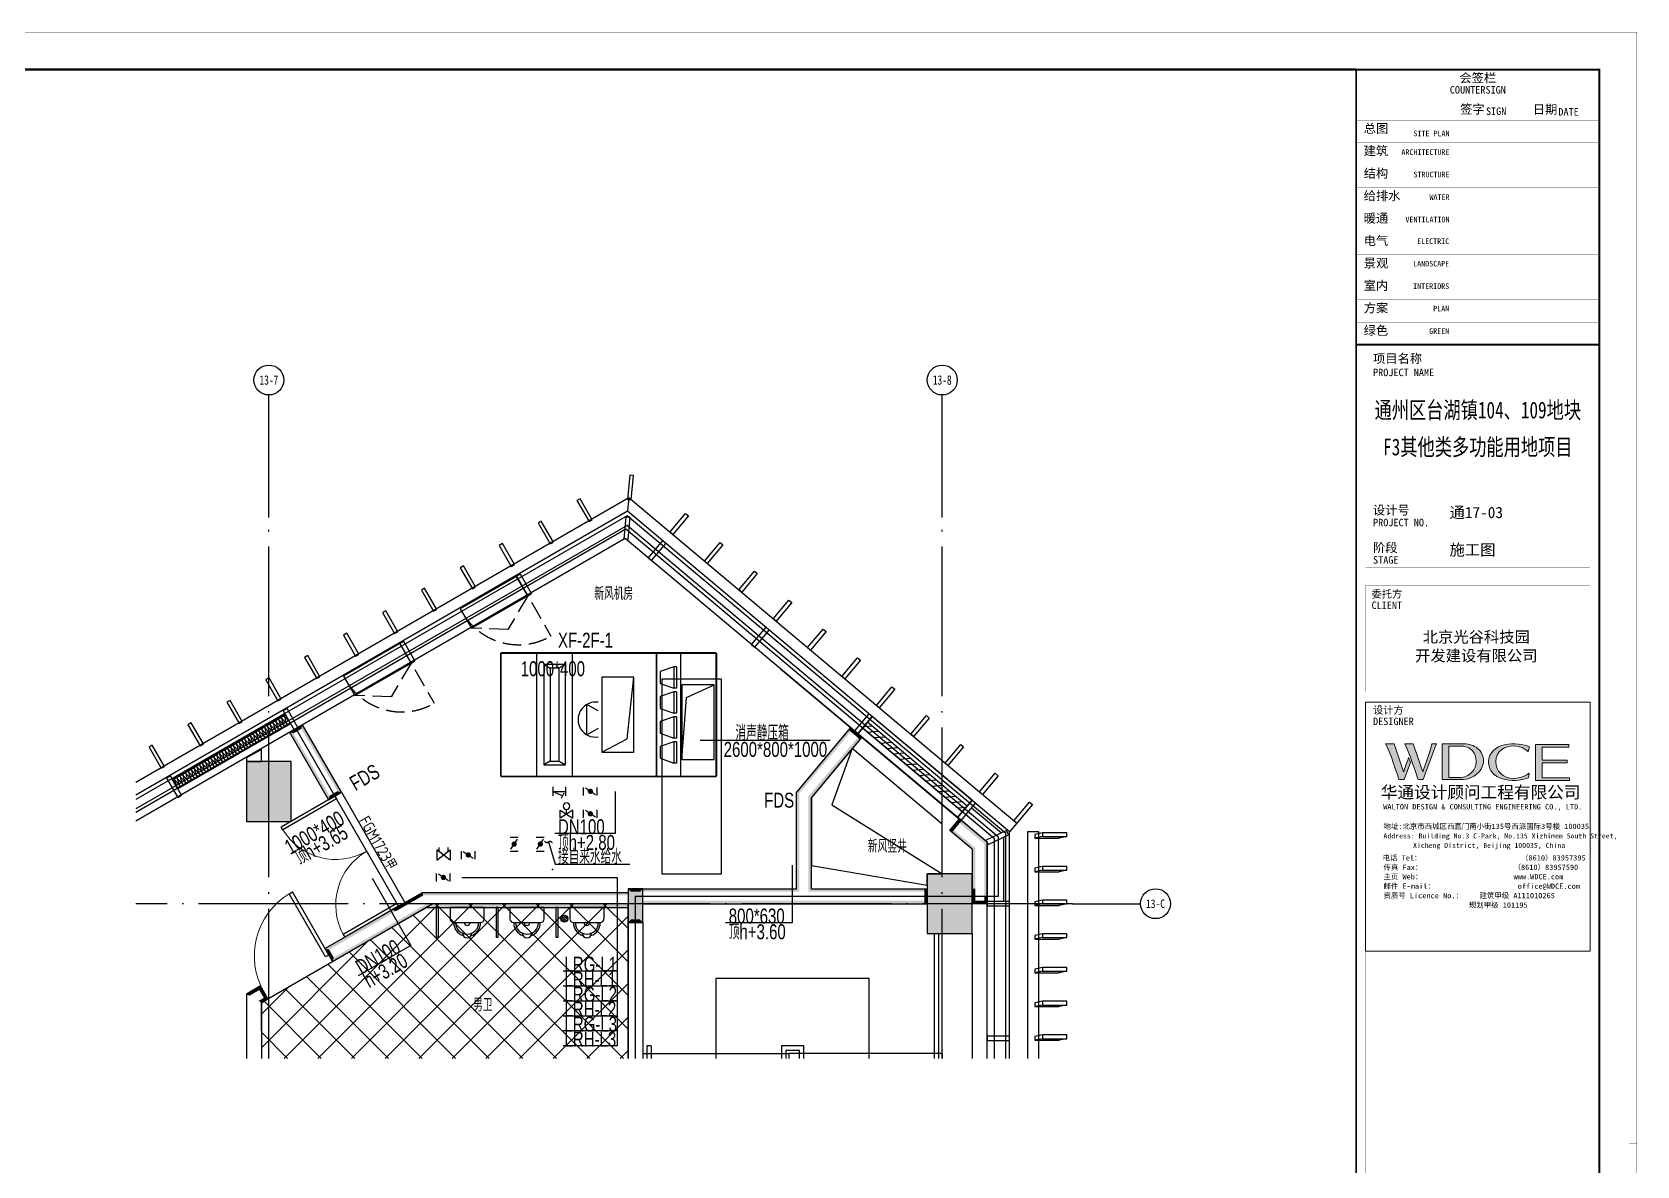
# Model space of a CAD drawing. Extents: x -777745 to 647905, y -207485 to 303235.
# Drawn here: x -375105 to -353657, y 184521 to 199671 of the extents above; entities that cross this region are included whole.
import ezdxf
from ezdxf.enums import TextEntityAlignment as Align

# ---------------------------------------------------------------- set-up
doc = ezdxf.new("R2010")
doc.units = 0
doc.header["$LTSCALE"] = 1000
doc.linetypes.add('13#楼幕墙$0$DASH', pattern=[0.35, 0.25, -0.1])
doc.linetypes.add('DOTE', pattern=[2.42, 2, -0.2, 0.02, -0.2])
doc.layers.get('0').update_dxf_attribs({"linetype": 'CONTINUOUS'})
doc.layers.get('Defpoints').update_dxf_attribs({"linetype": 'CONTINUOUS'})
for name, color, linetype in [('00-防烟分区', 4, 'CONTINUOUS'), ('01-标注_轴线坐标', 132, 'CONTINUOUS'), ('02-TEXT_标注', 130, 'CONTINUOUS'), ('02-TEXT_轴号', 7, 'CONTINUOUS'), ('13#楼幕墙$0$A-C_幕墙龙骨', 133, 'CONTINUOUS'), ('13#楼幕墙$0$A-C_玻璃幕墙', 140, 'CONTINUOUS'), ('13#楼幕墙$0$A-C_窗', 140, 'CONTINUOUS'), ('13#楼幕墙$0$A-TECH_结构', 21, 'CONTINUOUS'), ('13#楼幕墙$0$A-金属背板', 30, 'CONTINUOUS'), ('13#楼幕墙$0$D-铝板', 181, 'CONTINUOUS'), ('A-C_门', 150, 'CONTINUOUS'), ('A-E_栏杆', 232, 'CONTINUOUS'), ('A-E_电梯', 171, 'CONTINUOUS'), ('A-I_卫-洁具', 241, 'CONTINUOUS'), ('A-I_卫-隔断', 214, 'CONTINUOUS'), ('A-TECH_水', 3, 'CONTINUOUS'), ('A-TECH_结构', 21, 'CONTINUOUS'), ('A_AXIS-轴线', 36, 'DOTE'), ('A_STR-砌块墙', 121, 'CONTINUOUS'), ('A_STR-砼柱', 51, 'CONTINUOUS'), ('ACS_100', 2, 'CONTINUOUS'), ('ACS_COM_BZ', 3, 'CONTINUOUS'), ('ACS_KT_FM', 3, 'CONTINUOUS'), ('ACS_空调机组', 2, 'CONTINUOUS'), ('AXIS_TEXT', 7, 'CONTINUOUS'), ('DIM_SYMB', 3, 'CONTINUOUS'), ('DOOR_FIRE', 220, 'CONTINUOUS'), ('DOOR_FIRE_TEXT', 7, 'CONTINUOUS'), ('DUCT-新风标注', 3, 'CONTINUOUS'), ('DUCT-新风阀门', 7, 'CONTINUOUS'), ('PUB_HATCH', 8, 'CONTINUOUS'), ('PUB_WALL', 9, 'CONTINUOUS')]:
    doc.layers.add(name, color=color, linetype=linetype)
doc.layers.add('000套内', color=226, linetype='CONTINUOUS', lineweight=30, plot=False)
doc.layers.add('04-不打印_辅助线', color=165, linetype='CONTINUOUS', plot=False)
doc.styles.add('_TCH_AXIS', font='STXIHEI.TTF', dxfattribs={"width": 0.75})
doc.styles.add('COMPLEX', font='COMPLEX')
doc.styles.add('HZF', font='ROS', dxfattribs={"width": 0.75, "bigfont": 'JD'})
doc.styles.get("Standard").update_dxf_attribs({"font": 'ros.shx', "width": 0.8, "bigfont": 'jd.shx'})
doc.styles.add('图框-A1$0$Standard', font='gbenor.shx', dxfattribs={"bigfont": 'gbcbig.shx'})
doc.styles.add('图签信息$0$hwxh', font='STXIHEI.TTF')
doc.styles.add('图签信息$0$华文细黑', font='STXIHEI.TTF', dxfattribs={"height": 10})

# ---------------------------------------------------------------- blocks, each defined once
blk = doc.blocks.new('A-toilet-F2$0$A-toilet-F3$0$xb')
for p, q in [((-229, 152), (-229, 0)), ((-229, 0), (229, 0)), ((178, 203), (-178, 203)), ((229, 0), (229, 152))]:
    blk.add_line(p, q)
for centre, radius, start, end in [((-6, 210), 172, 106.6069, 182.1211), ((-6, 210), 146, 87.8789, 182.1211), ((0, 343), 63.5, 1.0707, 178.9293), ((0, 203), 38.1, 0, 180), ((6, 210), 146, 357.8789, 92.1211), ((6, 210), 172, 357.8789, 73.3931), ((-178, 152), 50.8, 90, 180), ((178, 152), 50.8, 0, 90)]:
    blk.add_arc(centre, radius, start, end)
blk = doc.blocks.new('13#楼幕墙$0$A$C7A413A1D')
blk.add_lwpolyline([(-70, -300), (-10, -300), (-10, 0), (-70, 0)], close=True)
blk = doc.blocks.new('*U68')
h = blk.add_hatch()
h.set_pattern_fill('ANSI31', color=256, scale=50)
h.set_pattern_definition([(45, (-56212.376, 120006.8), (-56.1266, 56.1266), [])])
h.paths.add_polyline_path([(-1740, 100), (0, 100), (0, 200), (-1740, 200)])
for points in [[(-1740, 0), (0, 0), (0, 300), (-1740, 300)], [(-1740, 100), (0, 100), (0, 200), (-1740, 200)]]:
    blk.add_lwpolyline(points, close=True)
blk = doc.blocks.new('13#楼幕墙$0$A$C2B4E24BF')
at = {"linetype": '13#楼幕墙$0$DASH'}
for points in [[(5, 50), (5, 920)], [(5, 300), (460, 557), (875, 300)]]:
    blk.add_lwpolyline(points, dxfattribs=at)
blk.add_lwpolyline([(5, 0), (875, 0), (875, 300), (5, 300)], close=True)
blk.add_arc((5, 50), 870, 0, 90, dxfattribs=at)
blk = doc.blocks.new('13#楼幕墙$0$llllei')
for p, q in [((325, 50), (0, 50)), ((0, 50), (0, 0)), ((0, 0), (325, 0)), ((325, 0), (325, 50))]:
    blk.add_line(p, q)
for points in [[(0, 50), (-105, 29)], [(-105, 29), (-105, -21)], [(0, 0), (-105, -21)], [(325, 0), (220, -21)], [(-105, -21), (220, -21)]]:
    blk.add_lwpolyline(points)
blk = doc.blocks.new('13#楼幕墙$0$eeeessew')
blk.add_lwpolyline([(50, 0), (0, 0), (0, 325), (50, 325)], close=True)
blk = doc.blocks.new('13#楼幕墙$0$ccdididi')
blk.add_lwpolyline([(50, 325), (0, 325), (0, 0), (50, 0)], close=True)
blk = doc.blocks.new('13#楼幕墙$0$$LinePat$岩棉板')
at = {"color": 0}
for p, q in [((0, -17), (12, -67)), ((12, -67), (24, -17))]:
    blk.add_line(p, q, dxfattribs=at)
for centre, start, end in [((12, -17), 0, 180), ((0, -67), 270, 0), ((24, -67), 180, 270)]:
    blk.add_arc(centre, 12, start, end, dxfattribs=at)
at = {"layer": 'Defpoints'}
blk.add_point((0, 0), dxfattribs=at)
at = {"layer": 'Defpoints', "color": 0}
blk.add_point((24, -84), dxfattribs=at)
blk = doc.blocks.new('*U69')
blk.add_lwpolyline([(1740, 0), (0, 0), (0, 150), (1740, 150)], close=True)
at = {"color": 8, "xscale": -1.812499998489748, "yscale": 1.782568518697715, "zscale": 1.782568518697715, "rotation": 180}
for p in [(0, 0), (43.5, 0), (87, 0), (130.5, 0), (174, 0), (217.5, 0), (261, 0), (304.5, 0), (348, 0), (391.5, 0), (435, 0), (478.5, 0), (522, 0), (565.5, 0), (609, 0), (652.5, 0), (696, 0), (739.5, 0), (783, 0), (826.5, 0), (870, 0), (913.5, 0), (957, 0), (1000.5, 0), (1044, 0), (1087.5, 0), (1131, 0), (1174.5, 0), (1218, 0), (1261.5, 0), (1305, 0), (1348.5, 0), (1392, 0), (1435.5, 0), (1479, 0), (1522.5, 0), (1566, 0), (1609.5, 0), (1653, 0), (1696.5, 0)]:
    blk.add_blockref('13#楼幕墙$0$$LinePat$岩棉板', p, dxfattribs=at)
blk = doc.blocks.new('_AXISO')
blk.add_circle((0, 0), 0.5)
at = {"layer": 'AXIS_TEXT', "style": 'COMPLEX', "width": 1.041667}
blk.add_attdef('A', text='', height=0.56, dxfattribs=at).set_placement((-0.25, -0.28), (0.25, -0.28), align=Align.FIT)
blk = doc.blocks.new('$DorLib2D$00000002')
for p, q in [((-0.5, 0), (-0.5, 0.4875)), ((-0.475, 0.4875), (-0.5, 0.4875)), ((-0.475, 0), (-0.475, 0.4875)), ((0.475, 0), (0.475, 0.4875)), ((0.475, 0.4875), (0.5, 0.4875)), ((0.5, 0), (0.5, 0.4875)), ((-0.5, 0), (-0.475, 0)), ((0.5, 0), (0.475, 0))]:
    blk.add_line(p, q)
at = {"lineweight": 13}
for centre, start, end in [((-0.4875, 0), 0, 88.53072), ((0.4875, 0), 91.46928, 180)]:
    blk.add_arc(centre, 0.4875, start, end, dxfattribs=at)
blk = doc.blocks.new('_FZH')
blk.add_lwpolyline([(-0.5, -0.5), (0.5, -0.5), (0.5, 0.5), (-0.5, 0.5)], close=True)
at = {"layer": 'PUB_HATCH'}
blk.add_solid([(-0.5, -0.5), (0.5, -0.5), (-0.5, 0.5), (0.5, 0.5)], dxfattribs=at)
blk = doc.blocks.new('$TwtSys$00000141')
for p, q in [((-94, 8), (-10, 92)), ((-94, 8), (-10, 92)), ((-87, -35), (35, 87)), ((-87, -35), (35, 87)), ((-66, -66), (66, 66)), ((-66, -66), (66, 66)), ((-32, -87), (88, 33)), ((-32, -87), (88, 33)), ((11, -92), (92, -11)), ((11, -92), (92, -11))]:
    blk.add_line(p, q)
blk.add_circle((0, 0), 94)
blk.add_circle((0, 0), 94)
blk = doc.blocks.new('A$C08000F8D')
at = {"layer": '04-不打印_辅助线'}
h = blk.add_hatch(dxfattribs=at)
h.set_pattern_fill('ANSI37', color=256, scale=200)
h.set_pattern_definition([(45, (-47076.14, -87019.9), (-224.5064, 224.5064), []), (135, (-47076.14, -87019.9), (-224.5064, -224.5064), [])])
edge = h.paths.add_edge_path()
edge.add_line((6224, -8687), (6224, -6620))
edge.add_line((6224, -6620), (3616, -6620))
edge.add_line((3616, -6620), (1324, -7943))
edge.add_line((1324, -7943), (1324, -8687))
at = {"layer": 'PUB_WALL'}
for points in [[(1872, -4230), (1699, -4330), (1754, -4344), (1858, -4284)], [(2393, -5132), (1872, -4230), (1858, -4284), (2339, -5117)], [(9196, -4266), (8474, -5128), (8514, -5142), (9227, -4292)], [(9350, -4395), (9196, -4266), (9171, -4297), (9324, -4426)], [(1699, -4330), (2220, -5232), (2235, -5177), (1754, -4344)], [(9350, -4395), (8674, -5200), (8634, -5186), (9319, -4369)], [(1724, -4720), (1124, -4720), (1164, -4760), (1684, -4760)], [(1124, -4720), (1124, -5520), (1164, -5480), (1164, -4760)], [(1724, -5520), (1724, -4720), (1684, -4760), (1684, -5480)], [(2220, -5232), (2393, -5132), (2339, -5117), (2235, -5177)], [(8474, -6420), (8474, -5128), (8514, -5142), (8514, -6460)], [(8674, -6420), (8674, -5200), (8634, -5186), (8634, -6460)], [(1124, -5520), (1724, -5520), (1684, -5480), (1164, -5480)], [(10523, -5641), (10652, -5488), (10683, -5513), (10554, -5667)], [(11024, -5800), (10652, -5488), (10626, -5518), (10984, -5819)], [(10824, -5893), (10523, -5641), (10549, -5610), (10864, -5874)], [(10824, -5893), (10824, -6420), (10864, -6460), (10864, -5874)], [(11024, -5800), (11024, -6520), (10984, -6520), (10984, -5819)], [(10824, -6220), (10224, -6220), (10264, -6260), (10784, -6260)], [(10224, -6220), (10224, -7020), (10264, -6980), (10264, -6260)], [(10824, -7020), (10824, -6220), (10784, -6260), (10784, -6980)], [(6424, -6420), (6224, -6420), (6264, -6460), (6384, -6460)], [(6224, -6420), (6224, -6870), (6264, -6830), (6264, -6460)], [(6424, -6870), (6424, -6420), (6384, -6460), (6384, -6830)], [(6424, -6420), (6424, -6460), (8514, -6460), (8474, -6420)], [(8674, -6420), (8634, -6460), (10224, -6460), (10224, -6420)], [(10224, -6420), (10184, -6420), (10184, -6620), (10224, -6620)], [(10824, -6420), (10824, -6460), (10864, -6460)], [(10824, -6420), (10824, -6620), (10864, -6620), (10864, -6420)], [(3070, -6704), (3243, -6604), (3229, -6659), (3125, -6719)], [(3243, -6604), (3476, -6470), (3487, -6510), (3229, -6659)], [(3257, -6827), (3529, -6670), (3519, -6630), (3237, -6793)], [(6224, -6510), (6224, -6470), (3476, -6470), (3487, -6510)], [(6224, -6670), (6224, -6630), (3519, -6630), (3529, -6670)], [(6424, -6580), (6424, -6620), (8574, -6620), (8574, -6580)], [(8574, -6620), (10224, -6620), (10224, -6580), (8574, -6580)], [(10824, -6620), (10824, -6620), (10864, -6620), (10864, -6580)], [(11024, -6620), (10824, -6620), (10824, -6580), (11024, -6580)], [(10824, -6620), (10864, -6580), (10824, -6580)], [(11024, -6520), (11024, -6620), (10984, -6620), (10984, -6520)], [(3070, -6704), (2176, -7220), (2231, -7235), (3125, -6719)], [(2276, -7393), (3257, -6827), (3237, -6793), (2291, -7339)], [(6224, -6870), (6424, -6870), (6384, -6830), (6264, -6830)], [(10224, -7020), (10824, -7020), (10784, -6980), (10264, -6980)], [(2176, -7220), (2276, -7393), (2291, -7339), (2231, -7235)], [(1310, -7720), (1124, -7828), (1164, -7851), (1296, -7775)], [(1410, -7893), (1310, -7720), (1296, -7775), (1356, -7879)], [(1324, -7943), (1410, -7893), (1356, -7879), (1284, -7920)]]:
    blk.add_hatch(color=256, dxfattribs=at).paths.add_polyline_path(points)
for p, q in [((1696, -6487), (1739, -6462)), ((2183, -7332), (1696, -6487)), ((2226, -7307), (1739, -6462)), ((2226, -7307), (2183, -7332))]:
    blk.add_line(p, q)
blk.add_lwpolyline([(1791, -4289), (3156, -6657)])
at = {"color": 1}
blk.add_lwpolyline([(1324, -8315), (1324, -7943)], dxfattribs=at)
at = {"lineweight": 13}
blk.add_arc((2205, -7319), 975, 121.4693, 210, dxfattribs=at)
at = {"layer": '000套内'}
for p, q in [((6213, -1567), (-356, -5353)), ((11174, -5730), (6213, -1567)), ((11174, -6520), (11174, -5730)), ((6324, -8687), (6324, -6520)), ((6324, -6520), (11174, -6520))]:
    blk.add_line(p, q, dxfattribs=at)
at = {"layer": '01-标注_轴线坐标'}
for p, q in [((1424, -1461), (1424, 177)), ((10424, -1461), (10424, 177)), ((12164, -6620), (13074, -6620))]:
    blk.add_line(p, q, dxfattribs=at)
at = {"layer": '04-不打印_辅助线'}
blk.add_lwpolyline([(6224, -8687), (6224, -6620), (3616, -6620), (1324, -7943), (1324, -8687)], dxfattribs=at)
at = {"layer": '13#楼幕墙$0$A-C_幕墙龙骨'}
blk.add_lwpolyline([(6222, -1752), (6172, -1747), (6198, -1449), (6248, -1453)], close=True, dxfattribs=at)
at = {"layer": '13#楼幕墙$0$A-C_玻璃幕墙'}
for p, q in [((6217, -1375), (-356, -5170)), ((6212, -1436), (-356, -5227)), ((11274, -5683), (6212, -1436)), ((11324, -5660), (6217, -1375)), ((6196, -1618), (-356, -5401)), ((11124, -5753), (6196, -1618)), ((11124, -8687), (11124, -5753)), ((11274, -8687), (11274, -5683)), ((11324, -8687), (11324, -5660)), ((11714, -6080), (11714, -5791))]:
    blk.add_line(p, q, dxfattribs=at)
at = {"layer": '13#楼幕墙$0$A-TECH_结构'}
blk.add_lwpolyline([(11024, -8687), (11024, -5800), (6185, -1740), (-356, -5516)], dxfattribs=at)
at = {"layer": '13#楼幕墙$0$A-金属背板'}
for p, q in [((10816, -5339), (11217, -5675)), ((11244, -5728), (11244, -6590))]:
    blk.add_line(p, q, dxfattribs=at)
at = {"layer": '13#楼幕墙$0$D-铝板'}
for points in [[(-356, -4997), (6233, -1192), (6217, -1375), (-356, -5170)], [(6233, -1192), (11420, -5545), (11324, -5660), (6217, -1375)], [(11714, -8687), (11714, -5660), (11564, -5660), (11564, -8687)]]:
    blk.add_lwpolyline(points, dxfattribs=at)
at = {"layer": 'A-C_门'}
blk.add_line((1410, -7893), (2276, -7393), dxfattribs=at)
at = {"layer": 'A-E_栏杆'}
for p, q in [((10314, -7020), (10314, -8687)), ((10374, -7020), (10374, -8687)), ((6474, -8520), (6474, -8687)), ((6534, -8520), (6474, -8520)), ((6534, -8520), (6534, -8687)), ((8274, -8520), (8274, -8687)), ((8574, -8520), (8274, -8520)), ((8574, -8687), (8574, -8520)), ((8334, -8580), (8334, -8687)), ((8514, -8580), (8334, -8580)), ((8514, -8687), (8514, -8580))]:
    blk.add_line(p, q, dxfattribs=at)
at = {"layer": 'A-E_电梯'}
for p, q in [((10824, -7020), (10824, -8687)), ((6424, -8620), (8374, -8620)), ((8374, -8620), (8374, -8687)), ((10424, -8620), (8374, -8620)), ((10424, -8620), (10424, -8687))]:
    blk.add_line(p, q, dxfattribs=at)
blk.add_lwpolyline([(10824, -7020), (10824, -8687)], dxfattribs=at)
at = {"layer": 'A-I_卫-隔断'}
for p, q in [((3661, -6670), (3661, -7070)), ((3686, -6670), (3661, -6670)), ((3686, -6670), (3686, -7070)), ((4461, -6670), (4461, -7070)), ((4486, -6670), (4461, -6670)), ((4486, -6670), (4486, -7070)), ((5261, -6670), (5261, -7070)), ((5286, -6670), (5261, -6670)), ((5286, -6670), (5286, -7070)), ((3686, -7070), (3661, -7070)), ((4486, -7070), (4461, -7070)), ((5286, -7070), (5261, -7070))]:
    blk.add_line(p, q, dxfattribs=at)
at = {"layer": 'A-TECH_结构'}
for p, q in [((6185, -1740), (-356, -5516)), ((11024, -5800), (6185, -1740)), ((11024, -8687), (11024, -5800))]:
    blk.add_line(p, q, dxfattribs=at)
at = {"layer": 'A_AXIS-轴线', "linetype": 'DOTE'}
for p, q in [((1424, -8687), (1424, -1461)), ((10424, -8687), (10424, -1461)), ((12164, -6620), (-356, -6620))]:
    blk.add_line(p, q, dxfattribs=at)
at = {"layer": 'A_STR-砌块墙'}
for p, q in [((1872, -4230), (1699, -4330)), ((2393, -5132), (1872, -4230)), ((9196, -4266), (8474, -5128)), ((9350, -4395), (9196, -4266)), ((1699, -4330), (2220, -5232)), ((9350, -4395), (8674, -5200)), ((2220, -5232), (2393, -5132)), ((8474, -6420), (8474, -5128)), ((8674, -6420), (8674, -5200)), ((10523, -5641), (10652, -5488)), ((11024, -5800), (10652, -5488)), ((10824, -5893), (10523, -5641)), ((10824, -5893), (10824, -6420)), ((11024, -5800), (11024, -6520)), ((6424, -6420), (8474, -6420)), ((8674, -6420), (10224, -6420)), ((3070, -6704), (3243, -6604)), ((3243, -6604), (3476, -6470)), ((3476, -6470), (6224, -6470)), ((6424, -6620), (8574, -6620)), ((8574, -6620), (10224, -6620)), ((10824, -6620), (10824, -6620)), ((11024, -6620), (10824, -6620)), ((11024, -6520), (11024, -6620)), ((3070, -6704), (2176, -7220)), ((2276, -7393), (3257, -6827)), ((3257, -6827), (3529, -6670)), ((3529, -6670), (6224, -6670)), ((6224, -6870), (6224, -8687)), ((6424, -6870), (6424, -8687)), ((2176, -7220), (2276, -7393)), ((1310, -7720), (1124, -7828)), ((1410, -7893), (1310, -7720)), ((1124, -7828), (1124, -8687)), ((1324, -7943), (1410, -7893)), ((1324, -7943), (1324, -8687))]:
    blk.add_line(p, q, dxfattribs=at)
blk.add_lwpolyline([(1324, -4558), (1124, -4673), (1124, -4720), (1324, -4720), (1324, -4558)], dxfattribs=at)
at = {"layer": 'DIM_SYMB'}
for points in [[(9221, -4548), (8674, -5200), (8674, -6112), (10224, -6371), (10224, -6220), (10424, -6220), (10424, -5557), (9221, -4548), (8948, -5298), (10424, -6220)], [(9449, -8687), (9449, -7620), (7399, -7620), (7399, -8687)]]:
    blk.add_lwpolyline(points, dxfattribs=at)
at = {"layer": '01-标注_轴线坐标'}
ref = blk.add_blockref('_AXISO', (1424, 377), dxfattribs=dict(at, xscale=400, yscale=400, zscale=400))
ref.add_attrib('A', '13-7', dxfattribs={"layer": '02-TEXT_轴号', "height": 126.1, "style": '_TCH_AXIS', "width": 0.743037}).set_placement((1299, 314), (1549, 314), align=Align.FIT)
ref = blk.add_blockref('_AXISO', (10424, 377), dxfattribs=dict(at, xscale=400, yscale=400, zscale=400))
ref.add_attrib('A', '13-8', dxfattribs={"layer": '02-TEXT_轴号', "height": 126.1, "style": '_TCH_AXIS', "width": 0.743037}).set_placement((10299, 314), (10549, 314), align=Align.FIT)
ref = blk.add_blockref('_AXISO', (13274, -6620), dxfattribs=dict(at, xscale=400, yscale=400, zscale=400))
ref.add_attrib('A', '13-C', dxfattribs={"layer": '02-TEXT_轴号', "height": 114.1, "style": '_TCH_AXIS', "width": 0.743037}).set_placement((13146, -6677), (13401, -6677), align=Align.FIT)
at = {"layer": '13#楼幕墙$0$A-C_幕墙龙骨'}
for p, rotation in [((6739, -1813), 319.9999999999213), ((4795, -2211), 29.95337307627282), ((8118, -2970), 319.9999999999213), ((3235, -3110), 29.95337307627282), ((1676, -4009), 29.95337307627282), ((9496, -4127), 319.9999999999213), ((116, -4907), 29.95337307627282), ((10875, -5284), 319.9999999999213), ((11007, -5764), 115.488553916933), ((11024, -6580), 90), ((11024, -8380), 90)]:
    blk.add_blockref('13#楼幕墙$0$A$C7A413A1D', p, dxfattribs=dict(at, rotation=rotation))
at = {"layer": '13#楼幕墙$0$A-C_玻璃幕墙', "rotation": 29.95337307636578}
blk.add_blockref('*U69', (207, -5086), dxfattribs=at)
at = {"layer": '13#楼幕墙$0$A-C_窗'}
for name, p, rotation in [('13#楼幕墙$0$A$C2B4E24BF', (4739, -2244), 209.9533730763658), ('13#楼幕墙$0$A$C2B4E24BF', (3179, -3142), 209.9533730763658), ('*U68', (9489, -4120), 140.0000000000023)]:
    blk.add_blockref(name, p, dxfattribs=dict(at, rotation=rotation))
at = {"layer": '13#楼幕墙$0$D-铝板'}
for name, p, rotation in [('13#楼幕墙$0$ccdididi', (6218, -1220), 354.9766865497638), ('13#楼幕墙$0$ccdididi', (5703, -1515), 29.95337307636523), ('13#楼幕墙$0$eeeessew', (6785, -1656), 320.000000000001), ('13#楼幕墙$0$ccdididi', (5184, -1814), 29.95337307636523), ('13#楼幕墙$0$ccdididi', (4664, -2114), 29.95337307636523), ('13#楼幕墙$0$eeeessew', (7245, -2042), 320.000000000001), ('13#楼幕墙$0$ccdididi', (4144, -2413), 29.95337307636523), ('13#楼幕墙$0$eeeessew', (7705, -2427), 320.000000000001), ('13#楼幕墙$0$ccdididi', (3624, -2713), 29.95337307636523), ('13#楼幕墙$0$eeeessew', (8164, -2813), 320.000000000001), ('13#楼幕墙$0$ccdididi', (3104, -3012), 29.95337307636523), ('13#楼幕墙$0$eeeessew', (8624, -3199), 320.000000000001), ('13#楼幕墙$0$ccdididi', (2584, -3312), 29.95337307636523), ('13#楼幕墙$0$ccdididi', (2064, -3612), 29.95337307636523), ('13#楼幕墙$0$eeeessew', (9083, -3584), 320.000000000001), ('13#楼幕墙$0$ccdididi', (1545, -3911), 29.95337307636523), ('13#楼幕墙$0$eeeessew', (9543, -3970), 320.000000000001), ('13#楼幕墙$0$ccdididi', (1025, -4211), 29.95337307636523), ('13#楼幕墙$0$ccdididi', (505, -4510), 29.95337307636523), ('13#楼幕墙$0$eeeessew', (10003, -4356), 320.000000000001), ('13#楼幕墙$0$ccdididi', (-15, -4810), 29.95337307636523), ('13#楼幕墙$0$eeeessew', (10462, -4741), 320.000000000001), ('13#楼幕墙$0$eeeessew', (10922, -5127), 320.000000000001), ('13#楼幕墙$0$eeeessew', (11382, -5513), 320.000000000001)]:
    blk.add_blockref(name, p, dxfattribs=dict(at, rotation=rotation))
for p in [(11764, -5724), (11764, -6174), (11764, -6624), (11764, -7074), (11764, -7524), (11764, -7974), (11764, -8424)]:
    blk.add_blockref('13#楼幕墙$0$llllei', p, dxfattribs=at)
at = {"layer": 'A-I_卫-洁具', "ltscale": 0.1, "rotation": 180}
for p in [(4074, -6670), (4874, -6670), (5674, -6670)]:
    blk.add_blockref('A-toilet-F2$0$A-toilet-F3$0$xb', p, dxfattribs=at)
at = {"layer": 'A-TECH_水', "xscale": 0.5, "yscale": 0.5, "zscale": 0.5, "rotation": 270}
blk.add_blockref('$TwtSys$00000141', (5374, -6820), dxfattribs=at)
at = {"layer": 'A_STR-砼柱'}
for p, xscale, yscale, zscale in [((1424, -5120), 600, 800, 800), ((10524, -6620), 600, 800, 800), ((6324, -6645), 200, 450, 450)]:
    blk.add_blockref('_FZH', p, dxfattribs=dict(at, xscale=xscale, yscale=yscale, zscale=zscale))
at = {"layer": 'DOOR_FIRE', "xscale": -1700, "yscale": -1700, "zscale": 200, "rotation": 299.9999999999999}
blk.add_blockref('$DorLib2D$00000002', (2732, -5918), dxfattribs=at)
at = {"layer": '02-TEXT_标注', "width": 0.75}
for s, p in [('新风机房', (5773, -2562)), ('新风竖井', (9430, -5938)), ('男卫', (4154, -8058))]:
    blk.add_text(s, height=173.6, dxfattribs=at).set_placement(p)
at = {"layer": 'DOOR_FIRE_TEXT', "style": '图框-A1$0$Standard'}
for s, p in [('FGM1723', (2623, -5506)), ('甲', (2955, -6072))]:
    blk.add_text(s, height=150, rotation=300, dxfattribs=at).set_placement(p)
blk = doc.blocks.new('xf-100')
at = {"layer": 'ACS_100'}
for p, q in [((1920, 1650), (1920, 0)), ((2400, 1650), (2400, 0))]:
    blk.add_line(p, q, dxfattribs=at)
blk.add_lwpolyline([(0, 1650), (0, 0)], dxfattribs=at)
at = {"layer": 'ACS_空调机组', "color": 2}
for p, q in [((480, 0), (480, 1650)), ((480, 0), (480, 1650)), ((800, 0), (800, 1650))]:
    blk.add_line(p, q, dxfattribs=at)
at = {"layer": 'ACS_空调机组', "color": 8}
for p, q in [((460, 1425), (399, 594)), ((530, 1187), (530, 1471)), ((530, 1471), (568, 1471)), ((568, 1187), (568, 1471)), ((750, 1408), (568, 1471)), ((750, 1250), (750, 1408)), ((1530, 1325), (1189, 1146)), ((2099, 1445), (2015, 1495)), ((2305, 1495), (2015, 1495)), ((2015, 1495), (2015, 155)), ((2221, 1445), (2099, 1445)), ((2099, 1445), (2099, 205)), ((2221, 1445), (2305, 1495)), ((2221, 205), (2221, 1445)), ((2305, 155), (2305, 1495)), ((530, 1187), (568, 1187)), ((530, 1137), (568, 1137)), ((530, 853), (530, 1137)), ((568, 1187), (750, 1250)), ((750, 1074), (568, 1137)), ((568, 853), (568, 1137)), ((750, 916), (750, 1074)), ((1189, 1146), (1100, 325)), ((1580, 1008), (1729, 1094)), ((1729, 1094), (1729, 689)), ((568, 853), (750, 916)), ((530, 853), (568, 853)), ((530, 519), (530, 803)), ((530, 803), (568, 803)), ((568, 519), (568, 803)), ((750, 740), (568, 803)), ((750, 582), (750, 740)), ((1580, 775), (1729, 689)), ((399, 594), (30, 425)), ((530, 519), (568, 519)), ((530, 469), (568, 469)), ((530, 185), (530, 469)), ((568, 519), (750, 582)), ((750, 406), (568, 469)), ((568, 185), (568, 469)), ((568, 185), (750, 248)), ((750, 248), (750, 406)), ((530, 185), (568, 185)), ((2015, 155), (2099, 205)), ((2015, 155), (2305, 155)), ((2099, 205), (2221, 205)), ((2305, 155), (2221, 205))]:
    blk.add_line(p, q, dxfattribs=at)
at = {"layer": 'ACS_空调机组', "color": 2, "const_width": 25}
for points in [[(0, 0), (0, 1650)], [(0, 1650), (2880, 1650)], [(800, 0), (800, 1650)], [(2880, 0), (2880, 1650)], [(2880, 0), (0, 0)]]:
    blk.add_lwpolyline(points, dxfattribs=at)
at = {"layer": 'ACS_空调机组', "color": 8}
for points in [[(30, 1425), (30, 425), (460, 425), (460, 1425)], [(1530, 325), (1530, 1325), (1100, 1325), (1100, 325)]]:
    blk.add_lwpolyline(points, close=True, dxfattribs=at)
blk.add_arc((1613, 891), 234, 261.9986, 98.0014, dxfattribs=at)
blk = doc.blocks.new('Yxglq')
for p, q in [((0, 1.07), (0, -1.07)), ((0, 0), (2.37, -1.03)), ((0, 0), (2.99, 0)), ((2.99, 1.07), (2.99, -1.07)), ((2.09, -1.61), (2.71, -0.35))]:
    blk.add_line(p, q)
blk = doc.blocks.new('HDDF')
for p, q in [((-2.47, 1.45), (-2.47, -1.4)), ((1.78, 1.22), (-1.78, -1.17)), ((2.47, 1.45), (2.47, -1.4))]:
    blk.add_line(p, q)
at = {"const_width": 0.944}
blk.add_lwpolyline([(-0.47, 0, 1), (0.47, 0, 1)], format="xyb", close=True, dxfattribs=at)
blk = doc.blocks.new('phf')
for p, q in [((-1.5, 1.12), (1.5, -1.12)), ((1.5, 1.12), (-1.5, -1.12)), ((-1.5, -1.12), (-1.5, 1.12)), ((1.5, -1.12), (1.5, 1.12)), ((-1.01, -0.76), (-1.01, -1.64)), ((1.01, -0.76), (1.01, -1.64))]:
    blk.add_line(p, q)
blk = doc.blocks.new('图框-A1')
for points, const_width in [([(0, 0), (841, 0), (841, 594), (0, 594)], 0.05), ([(766, 584), (25, 584), (25, 10), (766, 10)], 0.5)]:
    blk.add_lwpolyline(points, close=True, dxfattribs=dict(const_width=const_width))
at = {"const_width": 0.05}
for points in [[(420.5, 594), (420.5, 592)], [(841, 297), (839, 297)]]:
    blk.add_lwpolyline(points, dxfattribs=at)
blk = doc.blocks.new('图签信息$0$WDCE Copyright200X')
at = {"const_width": 0.016}
blk.add_lwpolyline([(-10.6, 1.26, 1), (-11.4, 1.26, 1)], format="xyb", close=True, dxfattribs=at)
at = {"style": '图签信息$0$华文细黑'}
for s, p in [('WDCE ', (-11.46, 0.5)), ('     Copyright ', (-3.51, 0.5))]:
    blk.add_text(s, height=1, dxfattribs=at).set_placement(p, align=Align.BOTTOM_RIGHT)
blk.add_text('c', height=0.6, dxfattribs=at).set_placement((-11.04, 1.35), align=Align.MIDDLE_CENTER)
blk.add_attdef('200X', text='', height=1, dxfattribs=at).set_placement((-0.45, 0.5), align=Align.BOTTOM_RIGHT)
blk = doc.blocks.new('图签信息$0$logo2')
h = blk.add_hatch(color=7)
h.paths.add_polyline_path([(19.02, -7.36), (15.84, -7.36), (15.84, -3.97), (18.97, -3.97), (18.97, -4.24), (16.46, -4.24), (16.46, -5.45), (18.81, -5.45), (18.81, -5.69), (16.47, -5.69), (16.47, -7.12), (19.02, -7.12)])
edge = h.paths.add_edge_path()
edge.add_spline(control_points=[(15.26, -4.21), (15.26, -4.21), (15.13, -4.65), (15.13, -4.65), (15.13, -4.65), (14.62, -4.1), (13.73, -4.1), (13.04, -4.1), (12.07, -4.54), (12.08, -5.62), (12.08, -6.49), (12.77, -7.16), (13.73, -7.17), (14.66, -7.17), (15.23, -6.68), (15.23, -6.68), (15.23, -6.68), (15.16, -7.11), (15.16, -7.11), (13.63, -7.7), (11.42, -7.29), (11.41, -5.64), (11.4, -3.72), (14.16, -3.66), (15.26, -4.21)], knot_values=[0, 0, 0, 0, 1, 1, 1, 2, 2, 2, 3, 3, 3, 4, 4, 4, 5, 5, 5, 6, 6, 6, 7, 7, 7, 8, 8, 8, 8], degree=3, periodic=0)
edge = h.paths.add_edge_path(flags=16)
edge.add_spline(control_points=[(10.23, -5.57), (10.23, -5.16), (10.12, -4.83), (9.9, -4.58), (9.63, -4.27), (9.23, -4.12), (8.69, -4.12), (8.69, -4.12), (7.64, -4.12), (7.64, -4.12), (7.64, -4.12), (7.64, -7.1), (7.64, -7.1), (7.64, -7.1), (8.66, -7.1), (8.66, -7.1), (9.13, -7.1), (9.52, -6.93), (9.82, -6.6), (10.09, -6.31), (10.23, -5.96), (10.23, -5.57)], knot_values=[0, 0, 0, 0, 1, 1, 1, 2, 2, 2, 3, 3, 3, 4, 4, 4, 5, 5, 5, 6, 6, 6, 7, 7, 7, 7], degree=3, periodic=0)
edge = h.paths.add_edge_path()
edge.add_spline(control_points=[(10.92, -5.51), (10.92, -5.96), (10.72, -6.37), (10.34, -6.72), (9.92, -7.1), (9.41, -7.29), (8.82, -7.29), (8.82, -7.29), (7.03, -7.29), (7.03, -7.29), (7.03, -7.29), (7.03, -3.92), (7.03, -3.92), (7.03, -3.92), (9.1, -3.92), (9.1, -3.92), (9.59, -3.92), (10.01, -4.06), (10.36, -4.34), (10.73, -4.64), (10.92, -5.03), (10.92, -5.51)], knot_values=[0, 0, 0, 0, 1, 1, 1, 2, 2, 2, 3, 3, 3, 4, 4, 4, 5, 5, 5, 6, 6, 6, 7, 7, 7, 7], degree=3, periodic=0)
at = {"lineweight": 0}
blk.add_lwpolyline([(19.02, -7.36), (15.84, -7.36), (15.84, -3.97), (18.97, -3.97), (18.97, -4.24), (16.46, -4.24), (16.46, -5.45), (18.81, -5.45), (18.81, -5.69), (16.47, -5.69), (16.47, -7.12), (19.02, -7.12), (19.02, -7.36)], dxfattribs=at)
for points, knots in [([(10.92, -5.51), (10.92, -5.96), (10.72, -6.37), (10.34, -6.72), (9.92, -7.1), (9.41, -7.29), (8.82, -7.29), (8.82, -7.29), (7.03, -7.29), (7.03, -7.29), (7.03, -7.29), (7.03, -3.92), (7.03, -3.92), (7.03, -3.92), (9.1, -3.92), (9.1, -3.92), (9.59, -3.92), (10.01, -4.06), (10.36, -4.34), (10.73, -4.64), (10.92, -5.03), (10.92, -5.51)], [0, 0, 0, 0, 1, 1, 1, 2, 2, 2, 3, 3, 3, 4, 4, 4, 5, 5, 5, 6, 6, 6, 7, 7, 7, 7]), ([(10.23, -5.57), (10.23, -5.16), (10.12, -4.83), (9.9, -4.58), (9.63, -4.27), (9.23, -4.12), (8.69, -4.12), (8.69, -4.12), (7.64, -4.12), (7.64, -4.12), (7.64, -4.12), (7.64, -7.1), (7.64, -7.1), (7.64, -7.1), (8.66, -7.1), (8.66, -7.1), (9.13, -7.1), (9.52, -6.93), (9.82, -6.6), (10.09, -6.31), (10.23, -5.96), (10.23, -5.57)], [0, 0, 0, 0, 1, 1, 1, 2, 2, 2, 3, 3, 3, 4, 4, 4, 5, 5, 5, 6, 6, 6, 7, 7, 7, 7]), ([(15.26, -4.21), (15.26, -4.21), (15.13, -4.65), (15.13, -4.65), (15.13, -4.65), (14.62, -4.1), (13.73, -4.1), (13.04, -4.1), (12.07, -4.54), (12.08, -5.62), (12.08, -6.49), (12.77, -7.16), (13.73, -7.17), (14.66, -7.17), (15.23, -6.68), (15.23, -6.68), (15.23, -6.68), (15.16, -7.11), (15.16, -7.11), (13.63, -7.7), (11.42, -7.29), (11.41, -5.64), (11.4, -3.72), (14.16, -3.66), (15.26, -4.21)], [0, 0, 0, 0, 1, 1, 1, 2, 2, 2, 3, 3, 3, 4, 4, 4, 5, 5, 5, 6, 6, 6, 7, 7, 7, 8, 8, 8, 8])]:
    blk.add_open_spline(points, degree=3, knots=knots, dxfattribs=at)
blk = doc.blocks.new('图签信息$0$logo1')
h = blk.add_hatch(color=8)
edge = h.paths.add_edge_path()
edge.add_spline(control_points=[(3.86, -5.21), (3.63, -5.88), (3.39, -6.56), (3.39, -6.56), (3.39, -6.56), (2.5, -3.91), (2.5, -3.91), (2.5, -3.91), (1.8, -3.91), (1.69, -3.91), (2.02, -4.39), (2.95, -7.27), (2.95, -7.27), (2.95, -7.27), (3.44, -7.27), (3.44, -7.27), (3.44, -7.27), (4.03, -5.66), (4.03, -5.66), (4.03, -5.66), (3.86, -5.21), (3.86, -5.21)], knot_values=[0, 0, 0, 0, 1, 1, 1, 2, 2, 2, 3, 3, 3, 4, 4, 4, 5, 5, 5, 6, 6, 6, 7, 7, 7, 7], degree=3, periodic=0)
h = blk.add_hatch(color=7)
edge = h.paths.add_edge_path()
edge.add_spline(control_points=[(6.04, -3.91), (6.09, -4.1), (5.2, -6.56), (5.2, -6.56), (5.2, -6.56), (4.3, -3.91), (4.3, -3.91), (4.3, -3.91), (3.6, -3.91), (3.49, -3.91), (3.82, -4.39), (4.75, -7.27), (4.75, -7.27), (4.75, -7.27), (5.24, -7.27), (5.24, -7.27), (5.24, -7.27), (6.33, -4.3), (6.33, -4.3), (6.33, -4.3), (6.48, -3.91), (6.48, -3.91), (6.48, -3.91), (6.21, -3.91), (6.04, -3.91)], knot_values=[0, 0, 0, 0, 1, 1, 1, 2, 2, 2, 3, 3, 3, 4, 4, 4, 5, 5, 5, 6, 6, 6, 7, 7, 7, 8, 8, 8, 8], degree=3, periodic=0)
at = {"color": 8, "lineweight": 0}
blk.add_open_spline([(3.86, -5.21), (3.63, -5.88), (3.39, -6.56), (3.39, -6.56), (3.39, -6.56), (2.5, -3.91), (2.5, -3.91), (2.5, -3.91), (1.8, -3.91), (1.69, -3.91), (2.02, -4.39), (2.95, -7.27), (2.95, -7.27), (2.95, -7.27), (3.44, -7.27), (3.44, -7.27), (3.44, -7.27), (4.03, -5.66), (4.03, -5.66), (4.03, -5.66), (3.86, -5.21), (3.86, -5.21)], degree=3, knots=[0, 0, 0, 0, 1, 1, 1, 2, 2, 2, 3, 3, 3, 4, 4, 4, 5, 5, 5, 6, 6, 6, 7, 7, 7, 7], dxfattribs=at)
at = {"lineweight": 0}
blk.add_open_spline([(6.04, -3.91), (6.09, -4.1), (5.2, -6.56), (5.2, -6.56), (5.2, -6.56), (4.3, -3.91), (4.3, -3.91), (4.3, -3.91), (3.6, -3.91), (3.49, -3.91), (3.82, -4.39), (4.75, -7.27), (4.75, -7.27), (4.75, -7.27), (5.24, -7.27), (5.24, -7.27), (5.24, -7.27), (6.33, -4.3), (6.33, -4.3), (6.33, -4.3), (6.48, -3.91), (6.48, -3.91), (6.48, -3.91), (6.21, -3.91), (6.04, -3.91)], degree=3, knots=[0, 0, 0, 0, 1, 1, 1, 2, 2, 2, 3, 3, 3, 4, 4, 4, 5, 5, 5, 6, 6, 6, 7, 7, 7, 8, 8, 8, 8], dxfattribs=at)
blk.add_blockref('图签信息$0$logo2', (0, 0))
blk = doc.blocks.new('图签信息$0$时间-logo')
at = {"layer": 'Defpoints', "lineweight": 0}
blk.add_lwpolyline([(0, -23.46), (-21.17, -23.46), (-21.17, 0), (0, 0), (0, -23.46)], dxfattribs=at)
blk.add_blockref('图签信息$0$logo1', (-20.97, 0))
at = {"style": '图签信息$0$hwxh'}
for s, height, p in [('华通设计顾问工程有限公司 ', 1.15, (-19.73, -9.05)), ('WALTON DESIGN & CONSULTING ENGINEERING CO., LTD.', 0.5, (-19.5, -10.1)), ('地址:北京市西城区西直门南小街135号西派国际3号楼 100035', 0.5, (-19.48, -11.94)), ('Address: Building No.3 C-Park, No.135 Xizhimen South Street, ', 0.47, (-19.48, -12.83)), ('Xicheng District, Beijing 100035, China ', 0.47, (-16.69, -13.72)), ('电话 Tel：                        （8610）83957395 ', 0.5, (-19.56, -14.91)), ('传真 Fax：                      （8610）83957590 ', 0.5, (-19.48, -15.8)), ('主页 Web：                      www.WDCE.com ', 0.5, (-19.48, -16.69)), ('资质号 Licence No.：    建筑甲级 A111010265 ', 0.5, (-19.48, -18.47)), ('邮件 E-mail：                    office@WDCE.com ', 0.5, (-19.48, -17.58)), ('   规划甲级 101195', 0.5, (-12.6, -19.36))]:
    blk.add_text(s, height=height, dxfattribs=at).set_placement(p)
blk = doc.blocks.new('图签信息')
at = {"const_width": 0.5}
for points in [[(-65, 574), (-65, 500.5), (0, 500.5), (0, 574)], [(-65, 0), (0, 0), (0, 500.5), (-65, 500.5)]]:
    blk.add_lwpolyline(points, close=True, dxfattribs=at)
at = {"const_width": 0.05}
for points in [[(-65, 566.5), (0, 566.5)], [(-39.14, 566.5), (-39.14, 500.5)], [(-19.1, 566.5), (-19.1, 500.5)], [(-65, 560.5), (0, 560.5)], [(-65, 554.5), (0, 554.5)], [(-65, 548.5), (0, 548.5)], [(-65, 542.5), (0, 542.5)], [(-65, 536.5), (0, 536.5)], [(-65, 530.5), (0, 530.5)], [(-65, 524.5), (0, 524.5)], [(-65, 518.5), (0, 518.5)], [(-65, 512.5), (0, 512.5)], [(-65, 512.5), (0, 512.5)], [(-65, 506.5), (0, 506.5)], [(-65, 500.5), (0, 500.5)], [(-62.5, 450.87), (-2.5, 450.87)], [(-62.5, 440.87), (-2.5, 440.87)], [(-2.5, 407.85), (-2.5, 436.12), (-62.5, 436.12), (-62.5, 407.85)], [(-62.5, 407.85), (-2.5, 407.85)], [(-62.5, 404.92), (-62.5, 227.83)], [(-62.5, 404.92), (-2.5, 404.92)], [(-62.5, 227.83), (-2.5, 227.83), (-2.5, 404.92)], [(-57.5, 338.36), (-7.5, 338.36)], [(-57.5, 288.83), (-7.5, 288.83)], [(-57.5, 234.85), (-7.5, 234.85)], [(-62.5, 227.83), (-2.5, 227.83)], [(-62.5, 217.74), (-2.5, 217.74)], [(-62.5, 103.26), (-2.5, 103.26), (-2.5, 163.26), (-62.5, 163.26), (-62.5, 103.26)], [(-37.5, 163.26), (-37.5, 103.26)], [(-20, 163.26), (-20, 103.26)], [(-62.5, 155.76), (-2.5, 155.76)], [(-62.5, 148.26), (-2.5, 148.26)], [(-62.5, 140.76), (-2.5, 140.76)], [(-62.5, 133.26), (-2.5, 133.26)], [(-62.5, 125.76), (-2.5, 125.76)], [(-62.5, 118.26), (-2.5, 118.26)], [(-62.5, 110.76), (-2.5, 110.76)], [(-62.5, 98.5), (-2.5, 98.5), (-2.5, 10), (-62.5, 10), (-62.5, 98.5)], [(-62.5, 83.5), (-2.5, 83.5)], [(-62.5, 76), (-2.5, 76)], [(-62.5, 40), (-2.5, 40)], [(-37.5, 40), (-37.5, 26)], [(-62.5, 26), (-2.5, 26)], [(-62.5, 18), (-2.5, 18)]]:
    blk.add_lwpolyline(points, dxfattribs=at)
at = {"ltscale": 0.001, "xscale": 2.834689937531525, "yscale": 2.834689937531525, "zscale": 2.834689937531525}
blk.add_blockref('图签信息$0$时间-logo', (-2.5, 404.92), dxfattribs=at)
blk.add_blockref('图签信息$0$WDCE Copyright200X', (-2.5, 0)).add_auto_attribs({'200X': '2007'})
at = {"style": '图签信息$0$华文细黑'}
for s, height, p in [('会签栏', 2.4, (-32.5, 573)), ('COUNTERSIGN', 2, (-32.5, 569.6))]:
    blk.add_text(s, height=height, dxfattribs=at).set_placement(p, align=Align.TOP_CENTER)
for s, height, p in [('签字', 2.4, (-37.22, 564.63)), ('SIGN', 2, (-30.32, 563.88)), ('日期', 2.4, (-17.79, 564.58)), ('DATE', 2, (-10.96, 563.7)), ('总图', 2.4, (-63, 559.5)), ('建筑', 2.4, (-63, 553.5)), ('结构', 2.4, (-63, 547.5)), ('给排水', 2.4, (-63, 541.5)), ('暖通', 2.4, (-63, 535.5)), ('电气', 2.4, (-63, 529.5)), ('景观', 2.4, (-63, 523.5)), ('室内', 2.4, (-63, 517.5)), ('方案', 2.4, (-63, 511.5)), ('绿色', 2.4, (-63, 505.5)), ('项目名称', 2.4, (-60.5, 498)), ('PROJECT NAME', 2, (-60.5, 494.08)), ('设计号', 2.4, (-60.54, 457.48)), ('PROJECT NO.', 2, (-60.5, 453.97)), ('阶段', 2.4, (-60.5, 447.47)), ('STAGE', 2, (-60.5, 443.97)), ('委托方', 2, (-60.9, 434.86)), ('CLIENT', 2, (-60.9, 431.86)), ('设计方', 2, (-60.5, 403.83)), ('DESIGNER', 2, (-60.5, 400.83)), ('索引', 2.4, (-60.5, 224.14)), ('KEY PLAN', 2, (-60.5, 220.74)), ('姓名', 2.4, (-35.5, 162.47)), ('NAME', 2, (-35.5, 158.96)), ('签字', 2.4, (-15.81, 162.57)), ('SIGN', 2, (-15.5, 159.2)), ('审定', 2.4, (-60.73, 154.81)), ('APPROVED BY', 2, (-60.5, 151.44)), ('审核', 2.4, (-60.95, 147.29)), ('VERIFIED BY', 2, (-60.5, 143.91)), ('设计主持人', 2.4, (-60.68, 139.76)), ('DESIGN CHIEF', 2, (-60.5, 136.19)), ('专业负责人', 2.4, (-60.67, 132.26)), ('DISCIPLINE CHIEF', 2, (-60.5, 128.98)), ('校对', 2.4, (-60.5, 124.76)), ('CHECKED BY', 2, (-60.5, 121.37)), ('设计人', 2.4, (-60.5, 117.26)), ('DESIGN BY', 2, (-60.5, 113.83)), ('制图人', 2.4, (-60.61, 109.76)), ('DRAWN BY', 2, (-60.5, 106.5)), ('SPECIALTY', 2, (-61.23, 94.38)), ('专业', 2.4, (-61.23, 97.93)), ('子项', 2.4, (-60.88, 82.92)), ('SUB ITEM', 2, (-60.88, 79.5)), ('图名', 2.4, (-60.91, 75.41)), ('DRAWING TITLES', 2, (-60.91, 72)), ('比例', 2.4, (-61.56, 39.42)), ('图纸编号', 2.4, (-36.1, 39.32)), ('SCALE', 2, (-61.19, 36)), ('SHEET NO.', 2, (-36.1, 36)), ('版本号', 2.4, (-61, 25.03)), ('EDITION', 2, (-61.06, 21.61)), ('日期', 2.4, (-61, 16.68)), ('DATE', 2, (-60.5, 13.26))]:
    blk.add_text(s, height=height, dxfattribs=at).set_placement(p, align=Align.TOP_LEFT)
for s, p in [('SITE PLAN', (-40.06, 557.7)), ('ARCHITECTURE', (-40.06, 552.7)), ('STRUCTURE', (-40.06, 546.7)), ('WATER', (-40.06, 540.7)), ('VENTILATION', (-40.06, 534.7)), ('ELECTRIC', (-40.14, 528.89)), ('LANDSCAPE', (-40.14, 522.89)), ('INTERIORS', (-40.14, 516.89)), ('PLAN', (-40.14, 510.89)), ('GREEN', (-40.14, 504.89))]:
    blk.add_text(s, height=1.5, dxfattribs=at).set_placement(p, align=Align.TOP_RIGHT)
at = {"color": 4, "style": '图签信息$0$华文细黑', "width": 0.75}
for s, p in [('通州区台湖镇104、109地块', (-32.5, 480.78)), ('F3其他类多功能用地项目', (-32.5, 470.91))]:
    blk.add_text(s, height=4.5, dxfattribs=at).set_placement(p, align=Align.CENTER)
at = {"color": 4, "style": '图签信息$0$华文细黑'}
for s, p in [('A', (-32.53, 19.4)), ('2019.03', (-32.53, 11.84))]:
    blk.add_text(s, height=3, dxfattribs=at).set_placement(p, align=Align.CENTER)
at = {"style": '图签信息$0$华文细黑', "oblique": 20}
for s, p in [('尺寸以标注为准不得量取，所有尺寸需在现场校核准确', (-32.5, 4)), ('除特别注明外，所有尺寸是以毫米制', (-32.5, 6.5))]:
    blk.add_text(s, height=1.5, dxfattribs=at).set_placement(p, align=Align.MIDDLE_CENTER)
at = {"color": 4, "ltscale": 0.001, "char_height": 3, "width": 58.4895, "style": '图签信息$0$华文细黑'}
for s, insert, attachment_point in [('通17-03', (-40.06, 455.51), 4), ('施工图', (-40.06, 445.51), 4), ('北京光谷科技园\\P开发建设有限公司', (-32.9, 419.71), 5)]:
    blk.add_mtext(s, dxfattribs=dict(at, insert=insert, attachment_point=attachment_point))
blk = doc.blocks.new('图签-A1')
at = {"color": 2}
blk.add_blockref('图签信息', (0, 0), dxfattribs=at)

msp = doc.modelspace()

# ---------------------------------------------------------------- linework, layer by layer
for p, q in [((-368048.6, 189273.9, 1900), (-367876.9, 189166.7, 1900)), ((-368048.6, 189166.7, 1900), (-368048.6, 189273.9, 1900)), ((-367876.9, 189273.9, 1900), (-368048.6, 189166.7, 1900)), ((-367962.8, 189220.3, 1900), (-367962.8, 189284.7, 1900)), ((-367876.9, 189166.7, 1900), (-367876.9, 189273.9, 1900))]:
    msp.add_line(p, q)
at = {"extrusion": (0, 0, -1)}
msp.add_ellipse((-367962.8, 189327.6, 1900), major_axis=(30.3, 30.3), ratio=1, start_param=3.9269908, end_param=10.2101761, dxfattribs=at)
at = {"layer": '00-防烟分区'}
for p, q in [((-365101.8, 191161.7), (-364168.3, 190378.4)), ((-370971.5, 189513), (-370121.5, 188040.7))]:
    msp.add_line(p, q, dxfattribs=at)
for p in [(-368218.1, 188843.6, 900), (-368149.2, 188480.2)]:
    msp.add_point(p, dxfattribs=at)
at = {"layer": 'ACS_COM_BZ'}
msp.add_lwpolyline([(-394458.4, 170469.4), (-357408.4, 170469.4), (-357408.4, 199177.2), (-394458.4, 199177.2)], close=True, dxfattribs=at)
at = {"layer": 'DUCT-新风标注'}
for p, q in [((-364436.9, 190204.4), (-366177, 190204.4)), ((-367307.1, 188961.6, 248.6), (-367307.1, 189525, 1900)), ((-367307.1, 188961.6), (-368119.4, 188961.6)), ((-368204.4, 188850.2, 900), (-368113, 188552.1)), ((-368113, 188552.1), (-367117.4, 188552.1)), ((-364948.9, 188537.5), (-364948.9, 187768)), ((-370561.1, 188364.2), (-370042, 187465.1)), ((-369363.6, 188375), (-367285, 188375)), ((-367285, 188375), (-367285, 186123.7)), ((-364948.9, 187768), (-365836.5, 187768)), ((-370042, 187465.1), (-370745.4, 187059)), ((-367285, 187123.7), (-368005.6, 187123.7)), ((-367285, 186923.7), (-368005.6, 186923.7)), ((-367285, 186723.7), (-368005.6, 186723.7)), ((-367285, 186523.7), (-368005.6, 186523.7)), ((-367285, 186323.7), (-368005.6, 186323.7)), ((-367285, 186123.7), (-368005.6, 186123.7))]:
    msp.add_line(p, q, dxfattribs=at)
msp.add_spline([(-368255.6, 188858.5, 900), (-368221.5, 188841.9, 900), (-368187.4, 188858.5, 900), (-368153.3, 188841.9, 900)], degree=3, dxfattribs=at)
at = {"layer": 'DUCT-新风阀门', "elevation": 2715}
msp.add_lwpolyline([(-365890.9, 188425), (-365890.9, 191025), (-366690.9, 191025), (-366690.9, 188425)], close=True, dxfattribs=at)

# ---------------------------------------------------------------- block references
at = {"xscale": 50, "yscale": 50, "zscale": 50}
for name, p in [('图框-A1', (-395708.4, 169969.4)), ('图签-A1', (-354158.4, 170469.4))]:
    msp.add_blockref(name, p, dxfattribs=at)
at = {"layer": '00-防烟分区'}
msp.add_blockref('A$C08000F8D', (-373364.7, 194644.9), dxfattribs=at)
at = {"layer": '00-防烟分区', "rotation": 180}
msp.add_blockref('xf-100', (-365960.9, 191375), dxfattribs=at)
at = {"layer": 'ACS_KT_FM', "xscale": 56.25, "yscale": 56.25, "zscale": 0.5625}
msp.add_blockref('Yxglq', (-368145.9, 189525, 1900), dxfattribs=at)
at = {"layer": 'ACS_KT_FM'}
for name, p, xscale, yscale, zscale, rotation in [('HDDF', (-367643.9, 189525.9, 1900), -37.5, 37.5, 37.5, 180), ('HDDF', (-367643.9, 189225.9, 1900), -37.5, 37.5, 37.5, 180), ('phf', (-369605.6, 188675, 1900), 60, 60, 0.6000000000000001, 180), ('HDDF', (-368662.7, 188821.3, 1900), -37.5, 37.5, 37.5, 90), ('HDDF', (-368312.7, 188821.3, 1900), -37.5, 37.5, 37.5, 90), ('HDDF', (-369275.5, 188675.9, 1900), -37.5, 37.5, 37.5, 180), ('HDDF', (-369608.1, 188375.9, 1900), -37.5, 37.5, 37.5, 180)]:
    msp.add_blockref(name, p, dxfattribs=dict(at, xscale=xscale, yscale=yscale, zscale=zscale, rotation=rotation))

# ---------------------------------------------------------------- texts
at = {"layer": 'DUCT-新风标注', "style": 'HZF', "width": 0.75}
for s, p in [('XF-2F-1', (-368076.9, 191445.2, 2715)), ('1000*400', (-368574.7, 191064.3, 5365)), ('消声静压箱', (-365705.2, 190209.1, 2715)), ('2600*800*1000', (-365862.3, 189986.2, 2715)), ('FDS', (-365321.5, 189307.7, -5430)), ('DN100', (-368076.9, 188953.5, 2715)), ('接自来水给水', (-368076.9, 188552.1)), ('顶h+2.80', (-368076.9, 188743.3, 2715)), ('800*630', (-365794.1, 187759.9, 2715)), ('顶h+3.60', (-365794.1, 187549.7, 2715)), ('LRG-L1', (-367989.5, 187115.6, 2715)), ('LRH-L1', (-367989.5, 186915.6, 2715)), ('LRG-L2', (-367989.5, 186715.6, 2715)), ('LRH-L2', (-367989.5, 186515.6, 2715)), ('LRG-L3', (-367989.5, 186315.6, 2715)), ('LRH-L3', (-367989.5, 186115.6, 2715))]:
    msp.add_text(s, height=200, dxfattribs=at).set_placement(p)
for s, rotation, p in [('FDS', 29.95337, (-370785, 189527.5)), ('1000*400', 29.95337, (-371655.1, 188673.9)), ('顶h+3.65', 29.95337, (-371522.2, 188534.2)), ('DN100', 30, (-370704.6, 187073.2, 2715)), ('h+3.20', 30, (-370599.5, 186891.2, 2715))]:
    msp.add_text(s, height=200, rotation=rotation, dxfattribs=at).set_placement(p)

doc.saveas('drawing.dxf')
